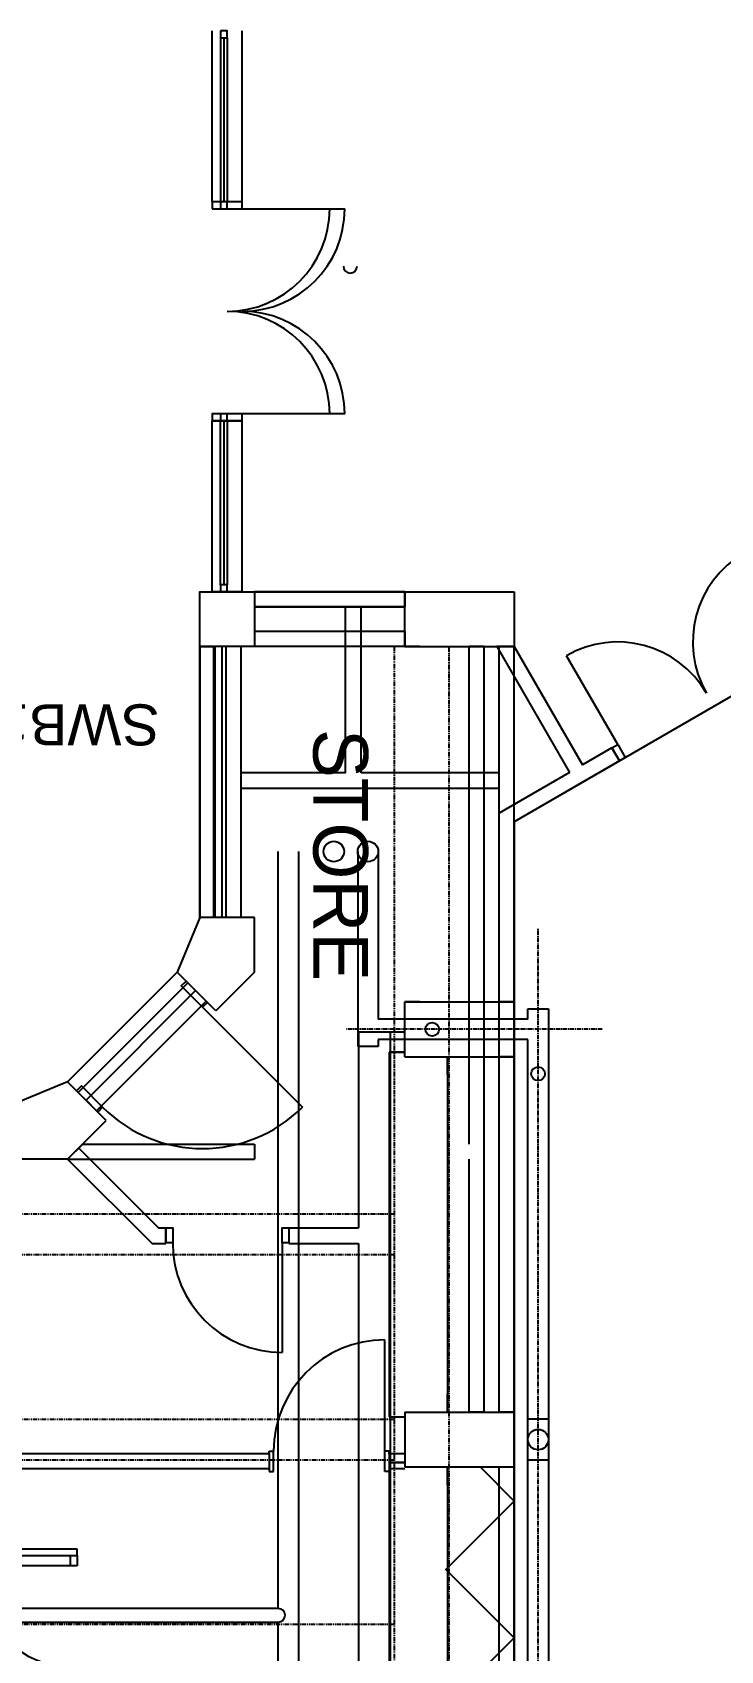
# Model space of a CAD drawing. Header units: millimetres. Extents: x -242071 to 82444, y -53139 to 112036.
# Drawn here: x -29470 to -24434, y 48793 to 60626 of the extents above; entities that cross this region are included whole.
import ezdxf

# ---------------------------------------------------------------- set-up
doc = ezdxf.new("R2010")
doc.units = ezdxf.units.MM
doc.linetypes.add('PCENTRE', pattern=[50.8, 31.75, -6.35, 6.35, -6.35])
doc.linetypes.add('PHANTOM', pattern=[63.5, 31.75, -6.35, 6.35, -6.35, 6.35, -6.35])
for name, color, linetype in [('Basement 1 - Doors Windows and Openings', 7, 'Continuous'), ('Basement 1 - General', 7, 'Continuous'), ('Basement 1 - Spaces and Zones', 7, 'Continuous'), ('Basement 1 - Structural Members', 7, 'Continuous'), ('Basement 1 - Walls', 7, 'Continuous'), ('Basement 2 - Doors Windows and Openings', 7, 'Continuous'), ('Basement 2 - General', 7, 'Continuous'), ('Basement 2 - Structural Members', 7, 'Continuous'), ('Basement 2 - Walls', 7, 'Continuous'), ('Rain_and_storm_water', 1, 'Continuous')]:
    doc.layers.add(name, color=color, linetype=linetype)
doc.styles.add('arial', font='arial.ttf')
doc.styles.add('Text_Style_2', font='Freehand')

msp = doc.modelspace()

# ---------------------------------------------------------------- linework, layer by layer
at = {"layer": 'Basement 1 - Doors Windows and Openings', "color": 1, "linetype": 'Continuous', "lineweight": -3}
for p, q in [((-28094.4, 60586.3, 2700), (-28094.4, 59386.3, 2700)), ((-28069.4, 60586.3, 2700), (-28069.4, 59386.3, 2700)), ((-28044.4, 60586.3, 2700), (-28044.4, 59386.3, 2700)), ((-28044.4, 59336.3, 2700), (-27294.4, 59336.3, 2700)), ((-28094.4, 56586.3, 2700), (-28094.4, 57786.3, 2700)), ((-28069.4, 57786.3, 2700), (-28069.4, 56586.3, 2700)), ((-27294.4, 57836.3, 2700), (-28044.4, 57836.3, 2700)), ((-28044.4, 57786.3, 2700), (-28044.4, 56586.3, 2700)), ((-25187.1, 55418.8, 2700), (-25562.1, 56068.3, 2700)), ((-28225, 53497.7, 2700), (-27494.2, 52766.9, 2700)), ((-27642.8, 51774, 2700), (-27642.8, 50974, 2700)), ((-29142.8, 49413.3, 2700), (-29892.8, 49413.3, 2700))]:
    msp.add_line(p, q, dxfattribs=at)
at = {"layer": 'Basement 1 - Doors Windows and Openings', "color": 1, "linetype": 'Continuous', "lineweight": -3, "elevation": 2700}
for points in [[(-28094.4, 60636.3), (-28094.4, 60586.3), (-28044.4, 60586.3), (-28044.4, 60636.3), (-28094.4, 60636.3)], [(-28094.4, 59386.3), (-28094.4, 59336.3), (-28044.4, 59336.3), (-28044.4, 59386.3), (-28094.4, 59386.3)], [(-28094.4, 57836.3), (-28094.4, 57786.3), (-28044.4, 57786.3), (-28044.4, 57836.3), (-28094.4, 57836.3)], [(-28094.4, 56586.3), (-28094.4, 56536.3), (-28044.4, 56536.3), (-28044.4, 56586.3), (-28094.4, 56586.3)], [(-25187.1, 55418.8), (-25132.1, 55323.5), (-25175.4, 55298.5), (-25230.4, 55393.8), (-25187.1, 55418.8)], [(-28189.6, 53533), (-28225, 53497.7), (-28380.6, 53653.2), (-28345.2, 53688.6), (-28189.6, 53533)], [(-28955.8, 52766.9), (-28991.1, 52731.6), (-29146.7, 52887.1), (-29111.3, 52922.5), (-28955.8, 52766.9)], [(-28442.8, 51774), (-28492.8, 51774), (-28492.8, 51884), (-28442.8, 51884), (-28442.8, 51774)], [(-27592.8, 51774), (-27642.8, 51774), (-27642.8, 51884), (-27592.8, 51884), (-27592.8, 51774)]]:
    msp.add_lwpolyline(points, dxfattribs=at)
at = {"layer": 'Basement 1 - Doors Windows and Openings', "color": 1, "linetype": 'Continuous', "lineweight": -3}
for centre, radius, start, end in [((-28044.4, 59336.3, 2700), 750, 270, 0), ((-28044.4, 57836.3, 2700), 750, 0, 90), ((-23888.1, 56168.8, 2700), 750, 120, 209.99995), ((-25187.1, 55418.8, 2700), 750, 30.00005, 120), ((-28225, 53497.7, 2700), 1033.4, 224.99963, 314.99963), ((-27642.8, 51774, 2700), 800, 180, 270), ((-29142.8, 49413.3, 2700), 750, 180, 270)]:
    msp.add_arc(centre, radius, start, end, dxfattribs=at)
at = {"layer": 'Basement 1 - Spaces and Zones', "color": 10, "linetype": 'Continuous', "elevation": 2700}
msp.add_lwpolyline([(-17554.4, 40671.3), (-17554.4, 41421.3), (-16344.4, 41421.3), (-16344.4, 54975.9), (-18605.4, 56281.3), (-23473.2, 56281.3), (-25944.4, 54854.6), (-25944.4, 41246.3), (-24844.4, 41246.3), (-24844.4, 40671.3), (-23554.4, 40671.3), (-23554.4, 42541.3), (-18844.4, 42541.3), (-18844.4, 40671.3), (-17554.4, 40671.3)], close=True, dxfattribs=at)
at = {"layer": 'Basement 1 - Structural Members', "color": 4, "linetype": 'Continuous'}
for p, q in [((-26744.4, 56136.3, 2700), (-26744.4, 56536.3, 2700)), ((-26744.4, 56536.3, 2700), (-25944.4, 56536.3, 2700)), ((-25944.4, 56536.3, 2700), (-25944.4, 56136.3, 2700)), ((-28084.4, 56136.3, 2700), (-28084.4, 54153.4, 2700)), ((-27944.4, 56136.3, 2700), (-27944.4, 54153.4, 2700)), ((-26744.4, 56136.3, 2700), (-25944.4, 56136.3, 2700)), ((-28244.4, 54153.4, 2700), (-28410.1, 53753.4, 2700)), ((-27844.4, 54153.4, 2700), (-28244.4, 54153.4, 2700)), ((-27844.4, 53753.4, 2700), (-27844.4, 54153.4, 2700)), ((-28127.2, 53470.6, 2700), (-28410.1, 53753.4, 2700)), ((-27844.4, 53753.4, 2700), (-28127.2, 53470.6, 2700)), ((-26744.4, 53136.3, 2700), (-26744.4, 53536.3, 2700)), ((-26744.4, 53536.3, 2700), (-25944.4, 53536.3, 2700)), ((-25944.4, 53536.3, 2700), (-25944.4, 53136.3, 2700)), ((-26858.8, 53168.9, 2700), (-26744.4, 53168.9, 2700)), ((-26858.8, 53168.9, 2700), (-26858.8, 50503.7, 2700)), ((-26858.8, 53168.9, 2700), (-26858.8, 53073.6, 2700)), ((-26744.4, 53168.9, 2700), (-26858.8, 53168.9, 2700)), ((-26744.4, 53136.3, 2700), (-25944.4, 53136.3, 2700)), ((-26432.4, 53136.3, 2700), (-26432.4, 53002.5, 2700)), ((-26432.4, 53002.5, 2700), (-26432.4, 53136.3, 2700)), ((-26432.4, 53136.3, 2700), (-26432.4, 50536.3, 2700)), ((-29211.5, 52952, 2700), (-29611.5, 52786.3, 2700)), ((-28928.7, 52669.1, 2700), (-29211.5, 52952, 2700)), ((-29211.5, 52386.3, 2700), (-28928.7, 52669.1, 2700)), ((-29211.5, 52386.3, 2700), (-29611.5, 52386.3, 2700)), ((-26432.4, 50536.3, 2700), (-26432.4, 50670.1, 2700)), ((-26744.4, 50536.3, 2700), (-25944.4, 50536.3, 2700)), ((-26744.4, 50536.3, 2700), (-26744.4, 50136.3, 2700)), ((-25944.4, 50136.3, 2700), (-25944.4, 50536.3, 2700)), ((-26858.8, 50503.7, 2700), (-26744.4, 50503.7, 2700)), ((-26858.8, 50168.9, 2700), (-26858.8, 50073.6, 2700)), ((-26858.8, 50168.9, 2700), (-26858.8, 47503.7, 2700)), ((-26858.8, 50168.9, 2700), (-26744.4, 50168.9, 2700)), ((-26744.4, 50168.9, 2700), (-26858.8, 50168.9, 2700)), ((-26744.4, 50136.3, 2700), (-25944.4, 50136.3, 2700)), ((-26432.4, 50136.3, 2700), (-26432.4, 47536.3, 2700)), ((-26432.4, 50136.3, 2700), (-26432.4, 50002.5, 2700)), ((-26432.4, 50002.5, 2700), (-26432.4, 50136.3, 2700))]:
    msp.add_line(p, q, dxfattribs=at)
at = {"layer": 'Basement 1 - Structural Members', "color": 4, "linetype": 'Continuous', "elevation": 2700}
msp.add_lwpolyline([(-27844.4, 56136.3), (-28244.4, 56136.3), (-28244.4, 56536.3), (-27844.4, 56536.3), (-27844.4, 56136.3)], dxfattribs=at)
at = {"layer": 'Basement 1 - Walls', "color": 3, "linetype": 'Continuous'}
for p, q in [((-26744.4, 56536.3), (-27844.4, 56536.3)), ((-27844.4, 56536.3), (-27844.4, 56426.3)), ((-26744.4, 56536.3), (-26744.4, 56426.3)), ((-26744.4, 56426.3), (-27844.4, 56426.3)), ((-27179.4, 55211.3), (-27179.4, 56426.3)), ((-27064.4, 55211.3), (-27064.4, 56426.3)), ((-28244.4, 56136.3), (-28134.4, 56136.3)), ((-28244.4, 56136.3), (-28244.4, 54153.4)), ((-28134.4, 56136.3), (-28134.4, 54153.4)), ((-26634.4, 56136.3), (-26744.4, 56136.3)), ((-26072.1, 56136.3), (-25539.6, 55215.3)), ((-25944.4, 56136.3), (-26072.1, 56136.3)), ((-26054.4, 53536.3), (-26054.4, 56136.3)), ((-25944.4, 56136.3), (-25444.4, 55270.3)), ((-25230.4, 55393.8), (-25444.4, 55270.3)), ((-25230.4, 55393.8), (-25175.4, 55298.5)), ((-25175.4, 55298.5), (-25944.4, 54854.6)), ((-27179.4, 55211.3), (-27944.4, 55211.3)), ((-26054.4, 55211.3), (-27064.4, 55211.3)), ((-25539.6, 55215.3), (-26054.4, 54918.1)), ((-26054.4, 55096.3), (-27944.4, 55096.3)), ((-25944.4, 53536.3), (-25944.4, 54854.6)), ((-28134.4, 54153.4), (-28244.4, 54153.4)), ((-28189.6, 53533), (-28345.2, 53688.6)), ((-26634.4, 53536.3), (-26744.4, 53536.3)), ((-25944.4, 53536.3), (-26054.4, 53536.3)), ((-26744.4, 53316.3), (-27082.8, 53316.3)), ((-27082.8, 53316.3), (-27082.8, 51884)), ((-26852.8, 53316.3), (-26852.8, 45919)), ((-26054.4, 50536.3), (-26054.4, 53136.3)), ((-25944.4, 53136.3), (-26054.4, 53136.3)), ((-25944.4, 50536.3), (-25944.4, 53136.3)), ((-28991.1, 52731.6), (-29146.7, 52887.1)), ((-29130.2, 52467.6), (-28546.6, 51884)), ((-29211.5, 52386.3), (-28594.2, 51769)), ((-28546.6, 51884), (-28492.8, 51884)), ((-28492.8, 51884), (-28492.8, 51769)), ((-27592.8, 51884), (-27082.8, 51884)), ((-28594.2, 51769), (-28492.8, 51769)), ((-27592.8, 51769), (-27082.8, 51769)), ((-27082.8, 51769), (-27082.8, 46149)), ((-25944.4, 50536.3), (-26054.4, 50536.3)), ((-26054.4, 47536.3), (-26054.4, 50136.3)), ((-26054.4, 50136.3), (-25944.4, 50136.3)), ((-25944.4, 47536.3), (-25944.4, 50136.3))]:
    msp.add_line(p, q, dxfattribs=at)
at = {"layer": 'Basement 1 - Walls', "color": 2, "linetype": 'Continuous'}
for p, q in [((-30682.8, 49538.3, 2700), (-29142.8, 49538.3, 2700)), ((-30682.8, 49488.3, 2700), (-29142.8, 49488.3, 2700)), ((-29192.8, 49488.3, 2700), (-29192.8, 49413.3, 2700)), ((-29142.8, 49488.3, 2700), (-29142.8, 49538.3, 2700)), ((-29142.8, 49488.3, 2700), (-29142.8, 49413.3, 2700)), ((-29142.8, 49413.3, 2700), (-29192.8, 49413.3, 2700))]:
    msp.add_line(p, q, dxfattribs=at)
at = {"layer": 'Basement 2 - Doors Windows and Openings', "color": 2, "linetype": 'Continuous'}
for p, q in [((-27934.4, 59336.3), (-27184.4, 59336.3)), ((-27184.4, 57836.3), (-27934.4, 57836.3)), ((-26194.4, 50136.3), (-25944.4, 49886.3))]:
    msp.add_line(p, q, dxfattribs=at)
for points in [[(-28154.4, 59336.3), (-27934.4, 59336.3), (-27934.4, 59386.3), (-28154.4, 59386.3), (-28154.4, 59336.3)], [(-28154.4, 57786.3), (-27934.4, 57786.3), (-27934.4, 57836.3), (-28154.4, 57836.3), (-28154.4, 57786.3)], [(-25944.4, 49886.3), (-26444.4, 49386.3), (-25944.4, 48886.3), (-26444.4, 48386.3), (-25944.4, 47886.3)]]:
    msp.add_lwpolyline(points, dxfattribs=at)
for centre, start, end in [((-27934.4, 59336.3), 270, 0), ((-27934.4, 57836.3), 0, 90)]:
    msp.add_arc(centre, 750, start, end, dxfattribs=at)
at = {"layer": 'Basement 2 - General', "color": 1, "linetype": 'Continuous', "lineweight": -3}
for p, q in [((-27089.4, 54636.3), (-27089.4, 53211.3)), ((-26939.4, 54636.3), (-26939.4, 53411.3)), ((-26939.4, 53261.3), (-26939.4, 53211.3)), ((-26939.4, 53211.3), (-27089.4, 53211.3))]:
    msp.add_line(p, q, dxfattribs=at)
for centre in [(-27264.4, 54636.3), (-27014.4, 54636.3)]:
    msp.add_circle(centre, 75, dxfattribs=at)
msp.add_arc((-27144.4, 58916.3), 50, 180, 0, dxfattribs=at)
at = {"layer": 'Basement 2 - Structural Members', "color": 4, "linetype": 'Continuous'}
for p, q in [((-28154.4, 59386.3), (-28154.4, 60636.3)), ((-27934.4, 59386.3), (-27934.4, 60636.3)), ((-27934.4, 59386.3), (-28154.4, 59386.3)), ((-27934.4, 57786.3), (-28154.4, 57786.3)), ((-28154.4, 56536.3), (-28154.4, 57786.3)), ((-27934.4, 56536.3), (-27934.4, 57786.3)), ((-27934.4, 56536.3), (-28154.4, 56536.3)), ((-27844.4, 56536.3), (-26744.4, 56536.3)), ((-27844.4, 56536.3), (-27844.4, 56426.3)), ((-26744.4, 56136.3), (-26744.4, 56536.3)), ((-26744.4, 56536.3), (-26744.4, 56426.3)), ((-26744.4, 56536.3), (-25944.4, 56536.3)), ((-25944.4, 56536.3), (-25944.4, 56136.3)), ((-27844.4, 56426.3), (-26744.4, 56426.3)), ((-26744.4, 56246.3), (-27844.4, 56246.3)), ((-27844.4, 56246.3), (-27844.4, 56136.3)), ((-26744.4, 56246.3), (-26744.4, 56136.3)), ((-27944.4, 56136.3), (-28054.4, 56136.3)), ((-28054.4, 56136.3), (-28054.4, 54153.4)), ((-27944.4, 56136.3), (-27944.4, 54153.4)), ((-26744.4, 56136.3), (-27844.4, 56136.3)), ((-26744.4, 56136.3), (-25944.4, 56136.3)), ((-26274.4, 52496.3), (-26274.4, 56136.3)), ((-26164.4, 56136.3), (-26274.4, 56136.3)), ((-26164.4, 50536.3), (-26164.4, 56136.3)), ((-26054.4, 50536.3), (-26054.4, 56136.3)), ((-26054.4, 56136.3), (-25944.4, 56136.3)), ((-25944.4, 50536.3), (-25944.4, 56136.3)), ((-28244.4, 54153.4), (-28410.1, 53753.4)), ((-27844.4, 54153.4), (-28244.4, 54153.4)), ((-27944.4, 54153.4), (-28054.4, 54153.4)), ((-27844.4, 53753.4), (-27844.4, 54153.4)), ((-29211.5, 52952), (-28410.1, 53753.4)), ((-28127.2, 53470.6), (-28410.1, 53753.4)), ((-27844.4, 53753.4), (-28127.2, 53470.6)), ((-28275.7, 53619.1), (-29077.2, 52817.6)), ((-28275.7, 53619.1), (-28197.9, 53541.3)), ((-28999.4, 52739.8), (-28197.9, 53541.3)), ((-28197.9, 53541.3), (-28999.4, 52739.8)), ((-29211.5, 52952), (-29611.5, 52786.3)), ((-28928.7, 52669.1), (-29211.5, 52952)), ((-29077.2, 52817.6), (-28999.4, 52739.8)), ((-29211.5, 52386.3), (-28928.7, 52669.1)), ((-29101.5, 52496.3), (-29211.5, 52386.3)), ((-29101.5, 52496.3), (-27844.4, 52496.3)), ((-27844.4, 52496.3), (-27844.4, 52386.3)), ((-29211.5, 52386.3), (-29611.5, 52386.3)), ((-29211.5, 52386.3), (-27844.4, 52386.3)), ((-26274.4, 50536.3), (-26274.4, 52386.3)), ((-26744.4, 50536.3), (-25944.4, 50536.3)), ((-26744.4, 50536.3), (-26744.4, 50136.3)), ((-26164.4, 50536.3), (-26274.4, 50536.3)), ((-25944.4, 50536.3), (-26054.4, 50536.3)), ((-25944.4, 50136.3), (-25944.4, 50536.3)), ((-26744.4, 50136.3), (-25944.4, 50136.3))]:
    msp.add_line(p, q, dxfattribs=at)
at = {"layer": 'Basement 2 - Structural Members', "color": 1, "linetype": 'PHANTOM', "lineweight": -3}
for p, q in [((-26819.4, 40036.3), (-26819.4, 56136.3)), ((-26419.4, 44536.3), (-26419.4, 56136.3))]:
    msp.add_line(p, q, dxfattribs=at)
at = {"layer": 'Basement 2 - Structural Members', "color": 9, "linetype": 'PHANTOM', "lineweight": -3}
for p, q in [((-30482.4, 51986.3), (-26819.4, 51986.3)), ((-26819.4, 51686.3), (-30482.4, 51686.3)), ((-30482.4, 50486.3), (-26819.4, 50486.3)), ((-26819.4, 50186.3), (-30482.4, 50186.3)), ((-30482.4, 48986.3), (-26819.4, 48986.3))]:
    msp.add_line(p, q, dxfattribs=at)
at = {"layer": 'Basement 2 - Structural Members', "color": 4, "linetype": 'Continuous'}
for points in [[(-27844.4, 56136.3), (-28244.4, 56136.3), (-28244.4, 56536.3), (-27844.4, 56536.3), (-27844.4, 56136.3)], [(-28244.4, 56136.3), (-28144.4, 56136.3), (-28144.4, 54153.4), (-28244.4, 54153.4), (-28244.4, 56136.3)], [(-28410.1, 53753.4), (-28332.3, 53675.7), (-29133.8, 52874.2), (-29211.5, 52952)]]:
    msp.add_lwpolyline(points, dxfattribs=at)
at = {"layer": 'Basement 2 - Walls', "color": 1, "linetype": 'Continuous', "lineweight": -3}
for p, q in [((-26891.4, 50252.3), (-26891.4, 51065.3)), ((-27736.4, 50252.3), (-27704.4, 50252.3)), ((-27736.4, 50232.3), (-27736.4, 50252.3)), ((-27704.4, 50102.3), (-27704.4, 50252.3)), ((-26891.4, 50102.3), (-26891.4, 50252.3)), ((-26859.4, 50252.3), (-26891.4, 50252.3)), ((-26859.4, 50232.3), (-26859.4, 50252.3)), ((-27736.4, 50122.3), (-27736.4, 50102.3)), ((-27736.4, 50102.3), (-27704.4, 50102.3)), ((-26859.4, 50102.3), (-26891.4, 50102.3)), ((-26859.4, 50122.3), (-26859.4, 50102.3))]:
    msp.add_line(p, q, dxfattribs=at)
at = {"layer": 'Basement 2 - Walls', "color": 2, "linetype": 'Continuous', "lineweight": -3}
for p, q in [((-27736.4, 50232.3), (-31092.4, 50232.3)), ((-27736.4, 50232.3), (-27736.4, 50122.3)), ((-26744.4, 50232.3), (-26859.4, 50232.3)), ((-26859.4, 50232.3), (-26859.4, 50122.3)), ((-27736.4, 50122.3), (-31092.4, 50122.3)), ((-26744.4, 50122.3), (-26859.4, 50122.3))]:
    msp.add_line(p, q, dxfattribs=at)
at = {"layer": 'Basement 2 - Walls', "color": 1, "linetype": 'Continuous', "lineweight": -3}
msp.add_arc((-26891.4, 50252.3), 813, 90, 180, dxfattribs=at)
at = {"layer": 'Rain_and_storm_water', "color": 1, "linetype": 'Continuous', "lineweight": -3}
for p, q in [((-27670.8, 49101.3), (-27670.8, 54636.3)), ((-27520.8, 45191.8), (-27520.8, 54636.3)), ((-25844.4, 53411.3), (-25844.4, 53486.3)), ((-25844.4, 53486.3), (-25694.4, 53486.3)), ((-25694.4, 53486.3), (-25694.4, 50186.3)), ((-25844.4, 53411.3), (-26939.4, 53411.3)), ((-25844.4, 53261.3), (-26939.4, 53261.3)), ((-25844.4, 50186.3), (-25844.4, 53261.3)), ((-25844.4, 39436.3), (-25844.4, 50486.3)), ((-25694.4, 50486.3), (-25844.4, 50486.3)), ((-25694.4, 50486.3), (-25694.4, 41686.3)), ((-25694.4, 50186.3), (-25844.4, 50186.3)), ((-27670.8, 49101.3), (-36039.4, 49101.3)), ((-32023, 49001.3), (-27670.8, 49001.3)), ((-27670.8, 44860.8), (-27670.8, 49001.3))]:
    msp.add_line(p, q, dxfattribs=at)
at = {"layer": 'Rain_and_storm_water', "color": 8, "linetype": 'PCENTRE', "lineweight": -3}
for p, q in [((-25769.4, 38786.2), (-25769.4, 54070.8)), ((-25302, 53336.3), (-27170.8, 53336.3))]:
    msp.add_line(p, q, dxfattribs=at)
at = {"layer": 'Rain_and_storm_water', "color": 1, "linetype": 'Continuous', "lineweight": -3}
for centre, radius in [((-26544.4, 53336.3), 50), ((-25769.4, 53011.3), 50), ((-25769.4, 50336.3), 75)]:
    msp.add_circle(centre, radius, dxfattribs=at)
msp.add_arc((-27670.8, 49051.3), 50, 270, 90, dxfattribs=at)

# ---------------------------------------------------------------- texts
at = {"layer": 'Basement 1 - General', "color": 3, "linetype": 'Continuous', "style": 'arial'}
msp.add_text('SWB104', height=300, rotation=180, dxfattribs=at).set_placement((-28538.2, 55712.5, 2700))
at = {"layer": 'Basement 2 - General', "color": 2, "linetype": 'Continuous', "lineweight": -3, "insert": (-27419.9, 55532.4), "char_height": 400, "attachment_point": 7, "rotation": 270, "style": 'Text_Style_2'}
msp.add_mtext('STORE', dxfattribs=at)

doc.saveas('drawing.dxf')
